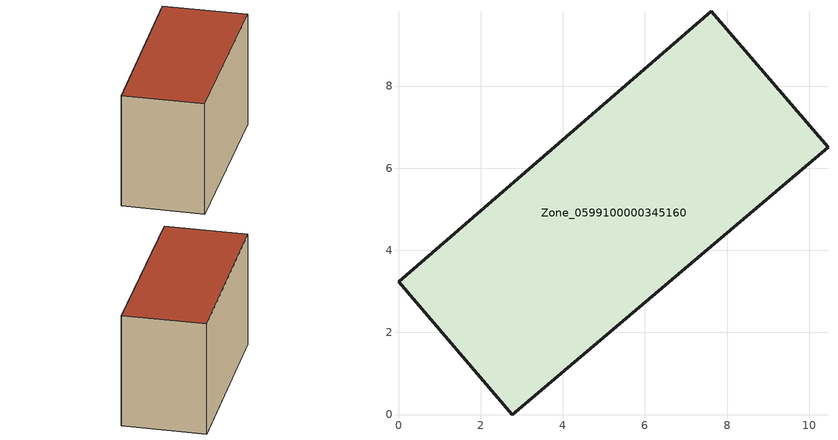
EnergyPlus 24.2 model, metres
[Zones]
Zone_0599100000345160
 floor ground (C_G): 2.78,0 0,3.23 7.62,9.81 10.46,6.5 z0
 wall outside (C_F): 2.78,0 10.46,6.5 7.62,9.81 0,3.23 2.78,0 z0:6.21
 roof outside (C_R): 0,3.23 2.78,0 10.46,6.5 7.62,9.81 z6.21
[BUILDING]
Pand.0599100000345160: North Axis=0; Terrain=City; Loads Convergence Tolerance Value=0.04; Temperature Convergence Tolerance Value=0.4; Solar Distribution=FullExterior; Maximum Number of Warmup Days=25; Minimum Number of Warmup Days=1
[Site:Location]
Rotterdam.The.Hague.AP_ZH_NLD Design_Conditions: Latitude=51.96; Longitude=4.45; Time Zone=1; Elevation=-4.5
[SITE:GROUNDTEMPERATURE:BUILDINGSURFACE]
18, 18, 18, 18, 18, 18, 18, 18, 18, 18, 18, 18
[MATERIAL] Thermal Absorptance=0.9; Solar Absorptance=0.7; Visible Absorptance=0.7
Name | Roughness | Thickness | Conductivity | Density | Specific Heat
G.TI.1992-2005 | MediumSmooth | 0.15 | 0.06 | 540 | 1210
F.TI.1992-2005 | Rough | 0.3 | 0.12 | 1920 | 840
R.TI.1992-2005 | MediumRough | 0.2 | 0.08 | 1500 | 1000
[CONSTRUCTION]
C_G: G.TI.1992-2005
C_F: F.TI.1992-2005
C_R: R.TI.1992-2005
[ZONE]
Zone_0599100000345160: Type=1; Multiplier=1; Ceiling Height=Autocalculate; Volume=Autocalculate; Floor Area=autocalculate; Part of Total Floor Area=Yes
[ZONEINFILTRATION:DESIGNFLOWRATE]
Infil_Zone_0599100000345160: Zone or ZoneList or Space or SpaceList=Zone_0599100000345160; Schedule=AlwaysOn; Design Flow Rate Calculation Method=Flow/Area; Flow Rate per Floor Area=0.0015; Constant Term Coefficient=1; Temperature Term Coefficient=0; Velocity Term Coefficient=0; Velocity Squared Term Coefficient=0
[HVACTEMPLATE:ZONE:IDEALLOADSAIRSYSTEM]
Zone_0599100000345160: Maximum Heating Supply Air Temperature=50; Minimum Cooling Supply Air Temperature=13; Maximum Heating Supply Air Humidity Ratio=0.0156; Minimum Cooling Supply Air Humidity Ratio=0.0077; Heating Limit=NoLimit; Cooling Limit=NoLimit; Dehumidification Control Type=ConstantSensibleHeatRatio; Cooling Sensible Heat Ratio=0.7; Dehumidification Setpoint=60; Humidification Control Type=None; Humidification Setpoint=30; Outdoor Air Method=None; Outdoor Air Flow Rate per Person=0.00944; Outdoor Air Flow Rate per Zone Floor Area=0; Outdoor Air Flow Rate per Zone=0; Demand Controlled Ventilation Type=None; Outdoor Air Economizer Type=NoEconomizer; Heat Recovery Type=None; Sensible Heat Recovery Effectiveness=0.7; Latent Heat Recovery Effectiveness=0.65
[ZONECONTROL:THERMOSTAT]
ThermostatControl_Zone_0599100000345160: Zone or ZoneList=Zone_0599100000345160; Control Type Schedule=DualSetpointControlType; Control 1=Thermostat_Zone_0599100000345160; Temperature Difference Between Cutout And Setpoint=0
[THERMOSTATSETPOINT:DUALSETPOINT]
Thermostat_Zone_0599100000345160: Heating Setpoint Temperature Schedule=HeatingSetpoint_Zone_0599100000345160; Cooling Setpoint Temperature Schedule=CoolingSetpoint_Zone_0599100000345160
[SCHEDULE:COMPACT]
HeatingSetpoint_Zone_0599100000345160: Through: 12/31, For: AllDays, Until: 24:00, 21
CoolingSetpoint_Zone_0599100000345160: Through: 12/31, For: AllDays, Until: 24:00, 24
DualSetpointControlType: Through: 12/31, For: AllDays, Until: 24:00, 4
AlwaysOn: Through: 12/31, For: AllDays, Until: 24:00, 1
